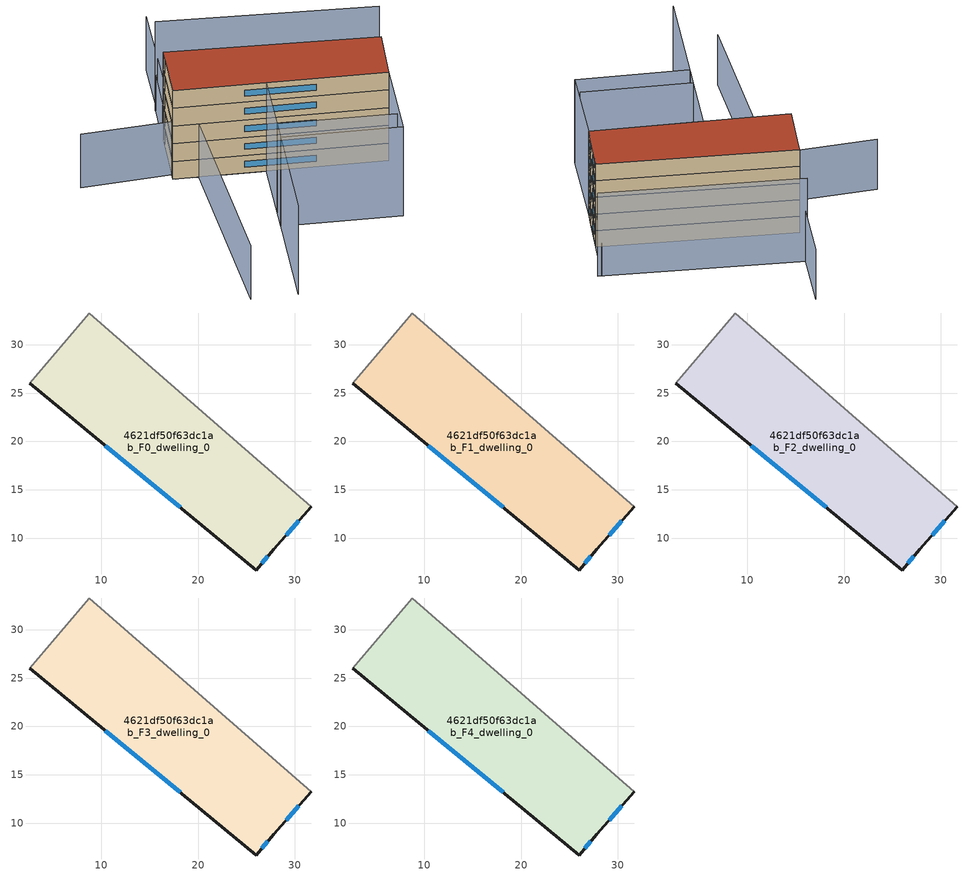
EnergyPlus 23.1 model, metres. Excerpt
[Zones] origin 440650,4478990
4621df50f63dc1ab_F0_dwelling_0
 floor ground (EU_floor_Construction): 31.72,13.26 27.84,8.83 26,6.7 2.58,26.05 7.85,32.26 8.73,33.29 z0
 wall outside (EU_wall_Construction): 2.58,26.05 26,6.7 27.84,8.83 31.72,13.26 z0:3
 wall adiabatic (EU_wall_Construction): 31.72,13.26 8.73,33.29 7.85,32.26 2.58,26.05 z0:3
 window (EU_Window_Construction): 29.14,10.31 30.42,11.78 / 26.62,7.42 27.22,8.12 / 10.41,19.58 18.17,13.17 z1:2
4621df50f63dc1ab_F1_dwelling_0
 floor to 4621df50f63dc1ab_F0_dwelling_0 (EU_floor_Construction): 31.72,13.26 27.84,8.83 26,6.7 2.58,26.05 7.85,32.26 8.73,33.29 z3
 wall outside (EU_wall_Construction): 2.58,26.05 26,6.7 27.84,8.83 31.72,13.26 z3:6
 wall adiabatic (EU_wall_Construction): 31.72,13.26 8.73,33.29 7.85,32.26 2.58,26.05 z3:6
 window (EU_Window_Construction): 29.14,10.31 30.42,11.78 / 26.62,7.42 27.22,8.12 / 10.41,19.58 18.17,13.17 z4:5
4621df50f63dc1ab_F2_dwelling_0
 floor to 4621df50f63dc1ab_F1_dwelling_0 (EU_floor_Construction): 31.72,13.26 27.84,8.83 26,6.7 2.58,26.05 7.85,32.26 8.73,33.29 z6
 wall outside (EU_wall_Construction): 2.58,26.05 26,6.7 27.84,8.83 31.72,13.26 z6:9
 wall adiabatic (EU_wall_Construction): 31.72,13.26 8.73,33.29 7.85,32.26 2.58,26.05 z6:9
 window (EU_Window_Construction): 29.14,10.31 30.42,11.78 / 26.62,7.42 27.22,8.12 / 10.41,19.58 18.17,13.17 z7:8
4621df50f63dc1ab_F3_dwelling_0
 floor to 4621df50f63dc1ab_F2_dwelling_0 (EU_floor_Construction): 31.72,13.26 27.84,8.83 26,6.7 2.58,26.05 7.85,32.26 8.73,33.29 z9
 wall outside (EU_wall_Construction): 2.58,26.05 26,6.7 27.84,8.83 31.72,13.26 z9:12
 wall adiabatic (EU_wall_Construction): 31.72,13.26 8.73,33.29 7.85,32.26 2.58,26.05 z9:12
 window (EU_Window_Construction): 29.14,10.31 30.42,11.78 / 26.62,7.42 27.22,8.12 / 10.41,19.58 18.17,13.17 z10:11
4621df50f63dc1ab_F4_dwelling_0
 floor to 4621df50f63dc1ab_F3_dwelling_0 (EU_floor_Construction): 31.72,13.26 27.84,8.83 26,6.7 2.58,26.05 7.85,32.26 8.73,33.29 z12
 wall outside (EU_wall_Construction): 2.58,26.05 26,6.7 27.84,8.83 31.72,13.26 z12:15
 wall adiabatic (EU_wall_Construction): 31.72,13.26 8.73,33.29 7.85,32.26 2.58,26.05 z12:15
 window (EU_Window_Construction): 29.14,10.31 30.42,11.78 / 26.62,7.42 27.22,8.12 / 10.41,19.58 18.17,13.17 z13:14
 roof outside (EU_roof_Construction): 27.84,8.83 31.72,13.26 8.73,33.29 7.85,32.26 2.58,26.05 26,6.7 z15
shading: -6.58,-5.65 6.29,9.86 / 6.29,9.86 19.28,-0.92 / 37.1,18.45 13.43,39.02 / 12.72,17.67 26,6.7 / 26,6.7 17.42,-3.69 / 17.42,-3.69 4.14,7.27 / 4.14,7.27 12.72,17.67 z0:15; 4.7,24.29 16.05,14.92 / -7.42,34.22 6.2,24.92 / 6.2,24.92 -11.84,-1.51 / 19.95,46.52 2.93,25.76 z0:9; 13.51,38.95 36.6,18.88 / 36.6,18.88 31.72,13.26 / 31.72,13.26 8.63,33.33 / 8.63,33.33 13.51,38.95 z0:6
[Building]
EU S2 Campaign: North Axis=0; Terrain=City; Solar Distribution=FullExterior
[Site:Location]
Madrid: Latitude=40.5; Longitude=-3.5; Time Zone=1; Elevation=609
[SizingPeriod:WeatherFileDays]
AnnualSizingPeriod: Begin Month=1; Begin Day of Month=1; End Month=12; End Day of Month=31; Day of Week for Start Day=Monday; Use Weather File Daylight Saving Period=No; Use Weather File Rain and Snow Indicators=No
[MATERIAL]
EU_InternalMass_Material: Roughness=MediumRough; Thickness=0.1; Conductivity=1; Density=1800; Specific Heat=900; Thermal Absorptance=0.9; Solar Absorptance=0.7; Visible Absorptance=0.7
[MATERIAL:NOMASS] Roughness=MediumRough; Thermal Absorptance=0.9; Solar Absorptance=0.7; Visible Absorptance=0.7
Name | Thermal Resistance
EU_wall_NoMass | 0.459673
EU_roof_NoMass | 0.495815
EU_floor_NoMass | 0.788942
[WINDOWMATERIAL:SIMPLEGLAZINGSYSTEM]
EU_Window_SimpleGlazing: UFactor=4.26103; Solar Heat Gain Coefficient=0.85; Visible Transmittance=0.85
[CONSTRUCTION]
EU_wall_Construction: EU_wall_NoMass
EU_roof_Construction: EU_roof_NoMass
EU_floor_Construction: EU_floor_NoMass
EU_Window_Construction: EU_Window_SimpleGlazing
EU_InternalMass_Construction: EU_InternalMass_Material
[ZONE] Type=1; Multiplier=1; Ceiling Height=autocalculate; Volume=830.556; Floor Area=autocalculate; Part of Total Floor Area=Yes
4621df50f63dc1ab_F0_dwelling_0; 4621df50f63dc1ab_F1_dwelling_0; 4621df50f63dc1ab_F2_dwelling_0; 4621df50f63dc1ab_F3_dwelling_0; 4621df50f63dc1ab_F4_dwelling_0
[INTERNALMASS] Construction=EU_InternalMass_Construction; Surface Area=276.852
Name | Zone or ZoneList
4621df50f63dc1ab_F0_dwelling_0_EU_InternalMass | 4621df50f63dc1ab_F0_dwelling_0
4621df50f63dc1ab_F1_dwelling_0_EU_InternalMass | 4621df50f63dc1ab_F1_dwelling_0
4621df50f63dc1ab_F2_dwelling_0_EU_InternalMass | 4621df50f63dc1ab_F2_dwelling_0
4621df50f63dc1ab_F3_dwelling_0_EU_InternalMass | 4621df50f63dc1ab_F3_dwelling_0
4621df50f63dc1ab_F4_dwelling_0_EU_InternalMass | 4621df50f63dc1ab_F4_dwelling_0
[OTHEREQUIPMENT] Fuel Type=Electricity; Design Level Calculation Method=Watts/Area; Power per Zone Floor Area=1; Fraction Latent=0; Fraction Radiant=0; Fraction Lost=0; Carbon Dioxide Generation Rate=0; EndUse Subcategory=EU_Step8_InternalGains
Name | Zone or ZoneList or Space or SpaceList | Schedule
EU_Step8_InternalGain_4621df50f63dc1ab_F0_dwelling_0_f000 | 4621df50f63dc1ab_F0_dwelling_0 | EU_Step8_GainSchedule_4621df50f63dc1ab_F0_dwelling_0_f000
EU_Step8_InternalGain_4621df50f63dc1ab_F1_dwelling_0_f000 | 4621df50f63dc1ab_F1_dwelling_0 | EU_Step8_GainSchedule_4621df50f63dc1ab_F1_dwelling_0_f000
EU_Step8_InternalGain_4621df50f63dc1ab_F2_dwelling_0_f000 | 4621df50f63dc1ab_F2_dwelling_0 | EU_Step8_GainSchedule_4621df50f63dc1ab_F2_dwelling_0_f000
EU_Step8_InternalGain_4621df50f63dc1ab_F3_dwelling_0_f000 | 4621df50f63dc1ab_F3_dwelling_0 | EU_Step8_GainSchedule_4621df50f63dc1ab_F3_dwelling_0_f000
EU_Step8_InternalGain_4621df50f63dc1ab_F4_dwelling_0_f000 | 4621df50f63dc1ab_F4_dwelling_0 | EU_Step8_GainSchedule_4621df50f63dc1ab_F4_dwelling_0_f000
[ZONEVENTILATION:DESIGNFLOWRATE] Schedule=EU_AlwaysOn; Design Flow Rate Calculation Method=AirChanges/Hour; Air Changes per Hour=0.719161; Ventilation Type=Natural; Fan Pressure Rise=0; Fan Total Efficiency=1; Constant Term Coefficient=1; Temperature Term Coefficient=0; Velocity Term Coefficient=0; Velocity Squared Term Coefficient=0; Minimum Indoor Temperature=-100; Maximum Indoor Temperature=100; Delta Temperature=-100; Minimum Outdoor Temperature=-100; Maximum Outdoor Temperature=100; Maximum Wind Speed=40
Name | Zone or ZoneList or Space or SpaceList
EU_ConstantAir_4621df50f63dc1ab_F0_dwelling_0 | 4621df50f63dc1ab_F0_dwelling_0
EU_ConstantAir_4621df50f63dc1ab_F1_dwelling_0 | 4621df50f63dc1ab_F1_dwelling_0
EU_ConstantAir_4621df50f63dc1ab_F2_dwelling_0 | 4621df50f63dc1ab_F2_dwelling_0
EU_ConstantAir_4621df50f63dc1ab_F3_dwelling_0 | 4621df50f63dc1ab_F3_dwelling_0
EU_ConstantAir_4621df50f63dc1ab_F4_dwelling_0 | 4621df50f63dc1ab_F4_dwelling_0
[HVACTEMPLATE:THERMOSTAT] Constant Heating Setpoint=20; Constant Cooling Setpoint=50
EU_HeatOnly_4621df50f63dc1ab_F0_dwelling_0; EU_HeatOnly_4621df50f63dc1ab_F1_dwelling_0; EU_HeatOnly_4621df50f63dc1ab_F2_dwelling_0; EU_HeatOnly_4621df50f63dc1ab_F3_dwelling_0; EU_HeatOnly_4621df50f63dc1ab_F4_dwelling_0
[HVACTEMPLATE:ZONE:IDEALLOADSAIRSYSTEM] System Availability Schedule=EU_AlwaysOn; Maximum Heating Supply Air Temperature=50; Minimum Cooling Supply Air Temperature=13; Maximum Heating Supply Air Humidity Ratio=0.0156; Minimum Cooling Supply Air Humidity Ratio=0.0077; Heating Limit=NoLimit; Cooling Limit=NoLimit; Heating Availability Schedule=EU_AlwaysOn; Cooling Availability Schedule=EU_CoolingOff; Dehumidification Control Type=ConstantSensibleHeatRatio; Cooling Sensible Heat Ratio=0.7; Dehumidification Setpoint=60; Humidification Control Type=None; Humidification Setpoint=30; Outdoor Air Method=None; Outdoor Air Flow Rate per Person=0.00944; Outdoor Air Flow Rate per Zone Floor Area=0; Outdoor Air Flow Rate per Zone=0; Demand Controlled Ventilation Type=None; Outdoor Air Economizer Type=NoEconomizer; Heat Recovery Type=None; Sensible Heat Recovery Effectiveness=0.7; Latent Heat Recovery Effectiveness=0.65
Name | Template Thermostat
4621df50f63dc1ab_F0_dwelling_0 | EU_HeatOnly_4621df50f63dc1ab_F0_dwelling_0
4621df50f63dc1ab_F1_dwelling_0 | EU_HeatOnly_4621df50f63dc1ab_F1_dwelling_0
4621df50f63dc1ab_F2_dwelling_0 | EU_HeatOnly_4621df50f63dc1ab_F2_dwelling_0
4621df50f63dc1ab_F3_dwelling_0 | EU_HeatOnly_4621df50f63dc1ab_F3_dwelling_0
4621df50f63dc1ab_F4_dwelling_0 | EU_HeatOnly_4621df50f63dc1ab_F4_dwelling_0
[SIZING:ZONE] Zone Cooling Design Supply Air Temperature Input Method=SupplyAirTemperature; Zone Cooling Design Supply Air Temperature=13; Zone Heating Design Supply Air Temperature Input Method=SupplyAirTemperature; Zone Heating Design Supply Air Temperature=50; Zone Cooling Design Supply Air Humidity Ratio=0.008; Zone Heating Design Supply Air Humidity Ratio=0.008; Cooling Design Air Flow Method=DesignDay; Cooling Design Air Flow Rate=0; Cooling Minimum Air Flow per Zone Floor Area=0.000762; Cooling Minimum Air Flow=0; Cooling Minimum Air Flow Fraction=0.2; Heating Design Air Flow Method=DesignDay; Heating Design Air Flow Rate=0; Heating Maximum Air Flow per Zone Floor Area=0.002032; Heating Maximum Air Flow=0.141576; Heating Maximum Air Flow Fraction=0.3; Account for Dedicated Outdoor Air System=No; Dedicated Outdoor Air System Control Strategy=NeutralSupplyAir; Dedicated Outdoor Air Low Setpoint Temperature for Design=autosize; Dedicated Outdoor Air High Setpoint Temperature for Design=autosize; Zone Load Sizing Method=Sensible Load Only No Latent Load; Zone Latent Cooling Design Supply Air Humidity Ratio Input Method=HumidityRatioDifference; Zone Cooling Design Supply Air Humidity Ratio Difference=0.005; Zone Latent Heating Design Supply Air Humidity Ratio Input Method=HumidityRatioDifference; Zone Humidification Design Supply Air Humidity Ratio Difference=0.005
4621df50f63dc1ab_F0_dwelling_0; 4621df50f63dc1ab_F1_dwelling_0; 4621df50f63dc1ab_F2_dwelling_0; 4621df50f63dc1ab_F3_dwelling_0; 4621df50f63dc1ab_F4_dwelling_0
[SCHEDULE:CONSTANT]
Name | Hourly Value
EU_AlwaysOn | 1
EU_CoolingOff | 0
[SCHEDULE:FILE] Column Number=1; Rows to Skip at Top=0; Number of Hours of Data=8760; Column Separator=Comma; Interpolate to Timestep=No; Minutes per Item=60; Adjust Schedule for Daylight Savings=Yes
Name | File
EU_Step8_GainSchedule_4621df50f63dc1ab_F0_dwelling_0_f000 | ../../schedules/4621df50f63dc1ab/4621df50f63dc1ab_F0_dwelling_0_f000_gain.csv
EU_Step8_GainSchedule_4621df50f63dc1ab_F1_dwelling_0_f000 | ../../schedules/4621df50f63dc1ab/4621df50f63dc1ab_F1_dwelling_0_f000_gain.csv
EU_Step8_GainSchedule_4621df50f63dc1ab_F2_dwelling_0_f000 | ../../schedules/4621df50f63dc1ab/4621df50f63dc1ab_F2_dwelling_0_f000_gain.csv
EU_Step8_GainSchedule_4621df50f63dc1ab_F3_dwelling_0_f000 | ../../schedules/4621df50f63dc1ab/4621df50f63dc1ab_F3_dwelling_0_f000_gain.csv
EU_Step8_GainSchedule_4621df50f63dc1ab_F4_dwelling_0_f000 | ../../schedules/4621df50f63dc1ab/4621df50f63dc1ab_F4_dwelling_0_f000_gain.csv
